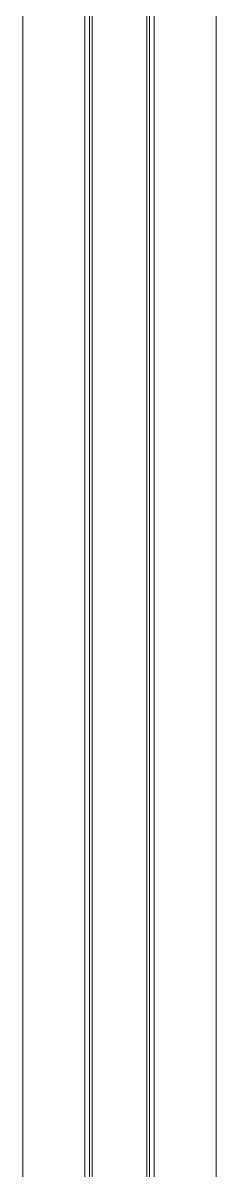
# Model space of a CAD drawing. Header units: millimetres. Extents: x 0 to 420, y 0 to 297.
# Drawn here: x 272.77 to 275.27, y 232.45 to 247.29 of the extents above; entities that cross this region are included whole.
import ezdxf

# ---------------------------------------------------------------- set-up
doc = ezdxf.new("R2010")
doc.units = ezdxf.units.MM
doc.layers.add('1', color=7, linetype='Continuous', true_color=0xffffff)

msp = doc.modelspace()

# ---------------------------------------------------------------- linework, layer by layer
at = {"layer": '1', "color": 155, "linetype": 'Continuous', "lineweight": 13}
for p, q in [((272.768, 152.422), (272.768, 259.922)), ((273.568, 259.922), (273.568, 152.422)), ((273.568, 259.922), (273.568, 152.422)), ((273.63, 259.922), (273.63, 152.422)), ((274.405, 152.422), (274.405, 259.922)), ((274.468, 152.422), (274.468, 259.922)), ((274.468, 152.422), (274.468, 259.922)), ((275.268, 257.48), (275.268, 211.52))]:
    msp.add_line(p, q, dxfattribs=at)
at = {"layer": '1', "color": 155, "linetype": 'Continuous', "lineweight": 18}
for p, q in [((272.768, 152.422), (272.768, 259.922)), ((273.568, 152.422), (273.568, 259.922)), ((273.63, 152.422), (273.63, 259.922)), ((273.663, 152.422), (273.663, 259.922)), ((274.373, 152.422), (274.373, 259.922)), ((274.405, 152.422), (274.405, 259.922)), ((274.468, 152.422), (274.468, 259.922)), ((275.268, 257.421), (275.268, 211.547))]:
    msp.add_line(p, q, dxfattribs=at)

doc.saveas('drawing.dxf')
